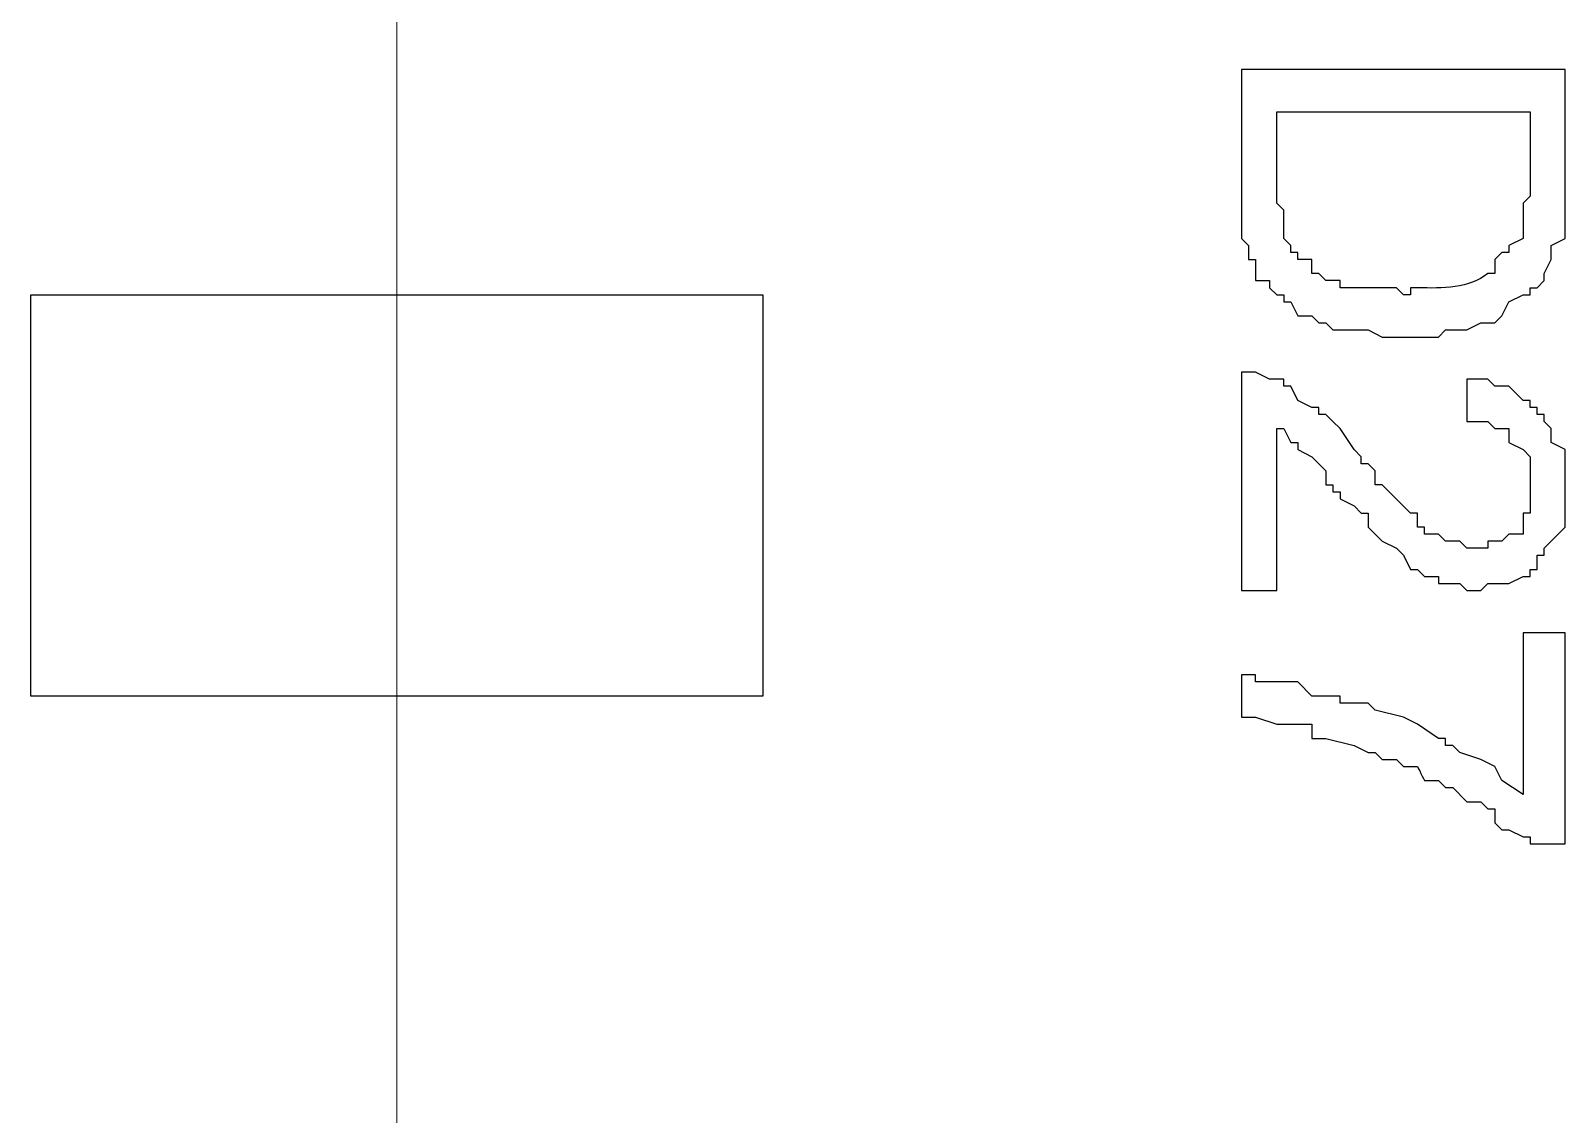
# Model space of a CAD drawing. Header units: millimetres. Extents: x -3 to 153, y 27 to 116.
# Drawn here: x 55.452 to 60.066, y 56.17 to 59.428 of the extents above; entities that cross this region are included whole.
import ezdxf

# ---------------------------------------------------------------- set-up
doc = ezdxf.new("R2010")
doc.units = ezdxf.units.MM
doc.header["$MEASUREMENT"] = 0
doc.layers.add('layer 1', color=7, linetype='Continuous')

msp = doc.modelspace()

# ---------------------------------------------------------------- linework, layer by layer
at = {"layer": 'layer 1', "color": 0, "lineweight": 20}
msp.add_open_spline([(56.5528, 46.6325), (56.5528, 46.6325), (56.5528, 87.2514), (56.5528, 87.2514)], degree=3, dxfattribs=at)
at = {"layer": 'layer 1', "color": 0}
for points, knots in [([(59.0928, 59.3114), (59.0928, 59.3114), (60.0664, 59.3114), (60.0664, 59.3114), (60.0664, 59.3114), (60.0664, 59.3114), (60.0664, 58.9939), (60.0664, 58.9939), (60.0664, 58.9939), (60.0664, 58.9374), (60.0664, 58.881), (60.0664, 58.8245), (60.0664, 58.8245), (60.0664, 58.8245), (60.0664, 58.8034), (60.0664, 58.8034), (60.0664, 58.8034), (60.0664, 58.8034), (60.0241, 58.7822), (60.0241, 58.7822), (60.0241, 58.7822), (60.0241, 58.7822), (60.0241, 58.7399), (60.0241, 58.7399), (60.0241, 58.7399), (60.0241, 58.7399), (60.0029, 58.6975), (60.0029, 58.6975), (60.0029, 58.6975), (60.0029, 58.6975), (60.0029, 58.6764), (60.0029, 58.6764), (60.0029, 58.6764), (60.0029, 58.6764), (59.9818, 58.6552), (59.9818, 58.6552), (59.9818, 58.6552), (59.9818, 58.6552), (59.9606, 58.6552), (59.9606, 58.6552), (59.9606, 58.6552), (59.9606, 58.6552), (59.9606, 58.634), (59.9606, 58.634), (59.9606, 58.634), (59.9606, 58.634), (59.9394, 58.634), (59.9394, 58.634), (59.9394, 58.634), (59.9394, 58.634), (59.8971, 58.6129), (59.8971, 58.6129), (59.8971, 58.6129), (59.8971, 58.6129), (59.8759, 58.5705), (59.8759, 58.5705), (59.8759, 58.5705), (59.8759, 58.5705), (59.8548, 58.5494), (59.8548, 58.5494), (59.8548, 58.5494), (59.8548, 58.5494), (59.8124, 58.5494), (59.8124, 58.5494), (59.8124, 58.5494), (59.8124, 58.5494), (59.7701, 58.5282), (59.7701, 58.5282), (59.7701, 58.5282), (59.7701, 58.5282), (59.7066, 58.5282), (59.7066, 58.5282), (59.7066, 58.5282), (59.7066, 58.5282), (59.6854, 58.507), (59.6854, 58.507), (59.6854, 58.507), (59.6854, 58.507), (59.5161, 58.507), (59.5161, 58.507), (59.5161, 58.507), (59.5161, 58.507), (59.4738, 58.5282), (59.4738, 58.5282), (59.4738, 58.5282), (59.4738, 58.5282), (59.3679, 58.5282), (59.3679, 58.5282), (59.3679, 58.5282), (59.3679, 58.5282), (59.3468, 58.5494), (59.3468, 58.5494), (59.3468, 58.5494), (59.3468, 58.5494), (59.3256, 58.5494), (59.3256, 58.5494), (59.3256, 58.5494), (59.3256, 58.5494), (59.3044, 58.5705), (59.3044, 58.5705), (59.3044, 58.5705), (59.3044, 58.5705), (59.2621, 58.5705), (59.2621, 58.5705), (59.2621, 58.5705), (59.2621, 58.5705), (59.2409, 58.6129), (59.2409, 58.6129), (59.2409, 58.6129), (59.2409, 58.6129), (59.2198, 58.6129), (59.2198, 58.6129), (59.2198, 58.6129), (59.2198, 58.6129), (59.2198, 58.634), (59.2198, 58.634), (59.2198, 58.634), (59.2198, 58.634), (59.1986, 58.634), (59.1986, 58.634), (59.1986, 58.634), (59.1986, 58.634), (59.1774, 58.6552), (59.1774, 58.6552), (59.1774, 58.6552), (59.1774, 58.6552), (59.1774, 58.6764), (59.1774, 58.6764), (59.1774, 58.6764), (59.1774, 58.6764), (59.1351, 58.6764), (59.1351, 58.6764), (59.1351, 58.6764), (59.1351, 58.6764), (59.1351, 58.7399), (59.1351, 58.7399), (59.1351, 58.7399), (59.1351, 58.7399), (59.1139, 58.7399), (59.1139, 58.7399), (59.1139, 58.7399), (59.1139, 58.7399), (59.1139, 58.7822), (59.1139, 58.7822), (59.1139, 58.7822), (59.1139, 58.7822), (59.0928, 58.8034), (59.0928, 58.8034), (59.0928, 58.8034), (59.0928, 58.8034), (59.0928, 58.9515), (59.0928, 58.9515), (59.0928, 58.9515), (59.0928, 58.9515), (59.0928, 59.3114), (59.0928, 59.3114)], [0, 0, 0, 0, 0.025, 0.025, 0.025, 0.025, 0.05, 0.05, 0.05, 0.05, 0.075, 0.075, 0.075, 0.075, 0.1, 0.1, 0.1, 0.1, 0.125, 0.125, 0.125, 0.125, 0.15, 0.15, 0.15, 0.15, 0.175, 0.175, 0.175, 0.175, 0.2, 0.2, 0.2, 0.2, 0.225, 0.225, 0.225, 0.225, 0.25, 0.25, 0.25, 0.25, 0.275, 0.275, 0.275, 0.275, 0.3, 0.3, 0.3, 0.3, 0.325, 0.325, 0.325, 0.325, 0.35, 0.35, 0.35, 0.35, 0.375, 0.375, 0.375, 0.375, 0.4, 0.4, 0.4, 0.4, 0.425, 0.425, 0.425, 0.425, 0.45, 0.45, 0.45, 0.45, 0.475, 0.475, 0.475, 0.475, 0.5, 0.5, 0.5, 0.5, 0.525, 0.525, 0.525, 0.525, 0.55, 0.55, 0.55, 0.55, 0.575, 0.575, 0.575, 0.575, 0.6, 0.6, 0.6, 0.6, 0.625, 0.625, 0.625, 0.625, 0.65, 0.65, 0.65, 0.65, 0.675, 0.675, 0.675, 0.675, 0.7, 0.7, 0.7, 0.7, 0.725, 0.725, 0.725, 0.725, 0.75, 0.75, 0.75, 0.75, 0.775, 0.775, 0.775, 0.775, 0.8, 0.8, 0.8, 0.8, 0.825, 0.825, 0.825, 0.825, 0.85, 0.85, 0.85, 0.85, 0.875, 0.875, 0.875, 0.875, 0.9, 0.9, 0.9, 0.9, 0.925, 0.925, 0.925, 0.925, 0.95, 0.95, 0.95, 0.95, 1, 1, 1, 1]), ([(59.1986, 59.1844), (59.1986, 59.1844), (59.1986, 58.9092), (59.1986, 58.9092), (59.1986, 58.9092), (59.1986, 58.9092), (59.2198, 58.888), (59.2198, 58.888), (59.2198, 58.888), (59.2198, 58.888), (59.2198, 58.8034), (59.2198, 58.8034), (59.2198, 58.8034), (59.2198, 58.8034), (59.2409, 58.7822), (59.2409, 58.7822), (59.2409, 58.7822), (59.2409, 58.7822), (59.2409, 58.761), (59.2409, 58.761), (59.2409, 58.761), (59.2409, 58.761), (59.2621, 58.761), (59.2621, 58.761), (59.2621, 58.761), (59.2621, 58.761), (59.2621, 58.7399), (59.2621, 58.7399), (59.2621, 58.7399), (59.2621, 58.7399), (59.3044, 58.7399), (59.3044, 58.7399), (59.3044, 58.7399), (59.3044, 58.7399), (59.3044, 58.6975), (59.3044, 58.6975), (59.3044, 58.6975), (59.3044, 58.6975), (59.3256, 58.6975), (59.3256, 58.6975), (59.3256, 58.6975), (59.3256, 58.6975), (59.3468, 58.6764), (59.3468, 58.6764), (59.3468, 58.6764), (59.3468, 58.6764), (59.3891, 58.6764), (59.3891, 58.6764), (59.3891, 58.6764), (59.3891, 58.6764), (59.3891, 58.6552), (59.3891, 58.6552), (59.3891, 58.6552), (59.3891, 58.6552), (59.5584, 58.6552), (59.5584, 58.6552), (59.5584, 58.6552), (59.5584, 58.6552), (59.5796, 58.634), (59.5796, 58.634), (59.5796, 58.634), (59.5796, 58.634), (59.6008, 58.634), (59.6008, 58.634), (59.6008, 58.634), (59.6008, 58.634), (59.6008, 58.6552), (59.6008, 58.6552), (59.6008, 58.6552), (59.6008, 58.6552), (59.6219, 58.6552), (59.6219, 58.6552), (59.6219, 58.6552), (59.6981, 58.6524), (59.7772, 58.6534), (59.8336, 58.6975), (59.8336, 58.6975), (59.8336, 58.6975), (59.8548, 58.6975), (59.8548, 58.6975), (59.8548, 58.6975), (59.8548, 58.6975), (59.8548, 58.7399), (59.8548, 58.7399), (59.8548, 58.7399), (59.8548, 58.7399), (59.8759, 58.761), (59.8759, 58.761), (59.8759, 58.761), (59.8759, 58.761), (59.8971, 58.761), (59.8971, 58.761), (59.8971, 58.761), (59.8971, 58.761), (59.8971, 58.7822), (59.8971, 58.7822), (59.8971, 58.7822), (59.8971, 58.7822), (59.9394, 58.8034), (59.9394, 58.8034), (59.9394, 58.8034), (59.9394, 58.8034), (59.9394, 58.9092), (59.9394, 58.9092), (59.9394, 58.9092), (59.9394, 58.9092), (59.9606, 58.9304), (59.9606, 58.9304), (59.9606, 58.9304), (59.9606, 58.9304), (59.9606, 59.1844), (59.9606, 59.1844), (59.9606, 59.1844), (59.9606, 59.1844), (59.1986, 59.1844), (59.1986, 59.1844)], [0, 0, 0, 0, 0.033333, 0.033333, 0.033333, 0.033333, 0.066667, 0.066667, 0.066667, 0.066667, 0.1, 0.1, 0.1, 0.1, 0.133333, 0.133333, 0.133333, 0.133333, 0.166667, 0.166667, 0.166667, 0.166667, 0.2, 0.2, 0.2, 0.2, 0.233333, 0.233333, 0.233333, 0.233333, 0.266667, 0.266667, 0.266667, 0.266667, 0.3, 0.3, 0.3, 0.3, 0.333333, 0.333333, 0.333333, 0.333333, 0.366667, 0.366667, 0.366667, 0.366667, 0.4, 0.4, 0.4, 0.4, 0.433333, 0.433333, 0.433333, 0.433333, 0.466667, 0.466667, 0.466667, 0.466667, 0.5, 0.5, 0.5, 0.5, 0.533333, 0.533333, 0.533333, 0.533333, 0.566667, 0.566667, 0.566667, 0.566667, 0.6, 0.6, 0.6, 0.6, 0.633333, 0.633333, 0.633333, 0.633333, 0.666667, 0.666667, 0.666667, 0.666667, 0.7, 0.7, 0.7, 0.7, 0.733333, 0.733333, 0.733333, 0.733333, 0.766667, 0.766667, 0.766667, 0.766667, 0.8, 0.8, 0.8, 0.8, 0.833333, 0.833333, 0.833333, 0.833333, 0.866667, 0.866667, 0.866667, 0.866667, 0.9, 0.9, 0.9, 0.9, 0.933333, 0.933333, 0.933333, 0.933333, 1, 1, 1, 1]), ([(55.4521, 58.634), (55.4521, 58.634), (55.4521, 57.4275), (55.4521, 57.4275), (55.4521, 57.4275), (55.4521, 57.4275), (57.6534, 57.4275), (57.6534, 57.4275), (57.6534, 57.4275), (57.6534, 57.4275), (57.6534, 58.634), (57.6534, 58.634), (57.6534, 58.634), (57.6534, 58.634), (55.4521, 58.634), (55.4521, 58.634)], [0, 0, 0, 0, 0.2, 0.2, 0.2, 0.2, 0.4, 0.4, 0.4, 0.4, 0.6, 0.6, 0.6, 0.6, 1, 1, 1, 1]), ([(59.1986, 57.745), (59.1986, 57.745), (59.0928, 57.745), (59.0928, 57.745), (59.0928, 57.745), (59.0928, 57.745), (59.0928, 58.4012), (59.0928, 58.4012), (59.0928, 58.4012), (59.0928, 58.4012), (59.1351, 58.4012), (59.1351, 58.4012), (59.1351, 58.4012), (59.1351, 58.4012), (59.1774, 58.38), (59.1774, 58.38), (59.1774, 58.38), (59.1774, 58.38), (59.2198, 58.38), (59.2198, 58.38), (59.2198, 58.38), (59.2198, 58.38), (59.2198, 58.3589), (59.2198, 58.3589), (59.2198, 58.3589), (59.2198, 58.3589), (59.2409, 58.3589), (59.2409, 58.3589), (59.2409, 58.3589), (59.2409, 58.3589), (59.2621, 58.3165), (59.2621, 58.3165), (59.2621, 58.3165), (59.2621, 58.3165), (59.3044, 58.2954), (59.3044, 58.2954), (59.3044, 58.2954), (59.3044, 58.2954), (59.3256, 58.2954), (59.3256, 58.2954), (59.3256, 58.2954), (59.3256, 58.2954), (59.3256, 58.2742), (59.3256, 58.2742), (59.3256, 58.2742), (59.3256, 58.2742), (59.3468, 58.2742), (59.3468, 58.2742), (59.3468, 58.2742), (59.3468, 58.2742), (59.3679, 58.253), (59.3679, 58.253), (59.3679, 58.253), (59.3679, 58.253), (59.3891, 58.2319), (59.3891, 58.2319), (59.3891, 58.2319), (59.3891, 58.2319), (59.4314, 58.1684), (59.4314, 58.1684), (59.4314, 58.1684), (59.4314, 58.1684), (59.4526, 58.1472), (59.4526, 58.1472), (59.4526, 58.1472), (59.4526, 58.1472), (59.4526, 58.126), (59.4526, 58.126), (59.4526, 58.126), (59.4526, 58.126), (59.4738, 58.126), (59.4738, 58.126), (59.4738, 58.126), (59.4738, 58.126), (59.4949, 58.1049), (59.4949, 58.1049), (59.4949, 58.1049), (59.4949, 58.1049), (59.4949, 58.0625), (59.4949, 58.0625), (59.4949, 58.0625), (59.4949, 58.0625), (59.5161, 58.0625), (59.5161, 58.0625), (59.5161, 58.0625), (59.5161, 58.0625), (59.6008, 57.9779), (59.6008, 57.9779), (59.6008, 57.9779), (59.6008, 57.9779), (59.6219, 57.9779), (59.6219, 57.9779), (59.6219, 57.9779), (59.6219, 57.9779), (59.6219, 57.9355), (59.6219, 57.9355), (59.6219, 57.9355), (59.6219, 57.9355), (59.6431, 57.9355), (59.6431, 57.9355), (59.6431, 57.9355), (59.6431, 57.9355), (59.6431, 57.9144), (59.6431, 57.9144), (59.6431, 57.9144), (59.6431, 57.9144), (59.6854, 57.9144), (59.6854, 57.9144), (59.6854, 57.9144), (59.6854, 57.9144), (59.7066, 57.8932), (59.7066, 57.8932), (59.7066, 57.8932), (59.7066, 57.8932), (59.7489, 57.8932), (59.7489, 57.8932), (59.7489, 57.8932), (59.7489, 57.8932), (59.7701, 57.872), (59.7701, 57.872), (59.7701, 57.872), (59.7701, 57.872), (59.8336, 57.872), (59.8336, 57.872), (59.8336, 57.872), (59.8336, 57.872), (59.8336, 57.8932), (59.8336, 57.8932), (59.8336, 57.8932), (59.8336, 57.8932), (59.8759, 57.8932), (59.8759, 57.8932), (59.8759, 57.8932), (59.8759, 57.8932), (59.8971, 57.9144), (59.8971, 57.9144), (59.8971, 57.9144), (59.8971, 57.9144), (59.9394, 57.9144), (59.9394, 57.9144), (59.9394, 57.9144), (59.9394, 57.9144), (59.9394, 57.9779), (59.9394, 57.9779), (59.9394, 57.9779), (59.9394, 57.9779), (59.9606, 57.9779), (59.9606, 57.9779), (59.9606, 57.9779), (59.9606, 57.9779), (59.9606, 58.1472), (59.9606, 58.1472), (59.9606, 58.1472), (59.9606, 58.1472), (59.9394, 58.1684), (59.9394, 58.1684), (59.9394, 58.1684), (59.9394, 58.1684), (59.8971, 58.1895), (59.8971, 58.1895), (59.8971, 58.1895), (59.8971, 58.1895), (59.8971, 58.2319), (59.8971, 58.2319), (59.8971, 58.2319), (59.8971, 58.2319), (59.8548, 58.2319), (59.8548, 58.2319), (59.8548, 58.2319), (59.8548, 58.2319), (59.8336, 58.253), (59.8336, 58.253), (59.8336, 58.253), (59.8336, 58.253), (59.7701, 58.253), (59.7701, 58.253), (59.7701, 58.253), (59.7701, 58.253), (59.7701, 58.38), (59.7701, 58.38), (59.7701, 58.38), (59.7701, 58.38), (59.8336, 58.38), (59.8336, 58.38), (59.8336, 58.38), (59.8336, 58.38), (59.8548, 58.3589), (59.8548, 58.3589), (59.8548, 58.3589), (59.8548, 58.3589), (59.8971, 58.3589), (59.8971, 58.3589), (59.8971, 58.3589), (59.8971, 58.3589), (59.9394, 58.3165), (59.9394, 58.3165), (59.9394, 58.3165), (59.9394, 58.3165), (59.9606, 58.3165), (59.9606, 58.3165), (59.9606, 58.3165), (59.9606, 58.3165), (59.9606, 58.2954), (59.9606, 58.2954), (59.9606, 58.2954), (59.9606, 58.2954), (59.9818, 58.2954), (59.9818, 58.2954), (59.9818, 58.2954), (59.9818, 58.2954), (59.9818, 58.2742), (59.9818, 58.2742), (59.9818, 58.2742), (59.9818, 58.2742), (60.0029, 58.2742), (60.0029, 58.2742), (60.0029, 58.2742), (60.0029, 58.2742), (60.0029, 58.253), (60.0029, 58.253), (60.0029, 58.253), (60.0029, 58.253), (60.0241, 58.2319), (60.0241, 58.2319), (60.0241, 58.2319), (60.0241, 58.2319), (60.0241, 58.1895), (60.0241, 58.1895), (60.0241, 58.1895), (60.0241, 58.1895), (60.0664, 58.1684), (60.0664, 58.1684), (60.0664, 58.1684), (60.0664, 58.1684), (60.0664, 57.9355), (60.0664, 57.9355), (60.0664, 57.9355), (60.0664, 57.9355), (60.0029, 57.872), (60.0029, 57.872), (60.0029, 57.872), (60.0029, 57.872), (60.0029, 57.8509), (60.0029, 57.8509), (60.0029, 57.8509), (60.0029, 57.8509), (59.9818, 57.8509), (59.9818, 57.8509), (59.9818, 57.8509), (59.9818, 57.8509), (59.9818, 57.8085), (59.9818, 57.8085), (59.9818, 57.8085), (59.9818, 57.8085), (59.9606, 57.8085), (59.9606, 57.8085), (59.9606, 57.8085), (59.9606, 57.8085), (59.9606, 57.7874), (59.9606, 57.7874), (59.9606, 57.7874), (59.9606, 57.7874), (59.9394, 57.7874), (59.9394, 57.7874), (59.9394, 57.7874), (59.9394, 57.7874), (59.8971, 57.7662), (59.8971, 57.7662), (59.8971, 57.7662), (59.8971, 57.7662), (59.8336, 57.7662), (59.8336, 57.7662), (59.8336, 57.7662), (59.8336, 57.7662), (59.8124, 57.745), (59.8124, 57.745), (59.8124, 57.745), (59.8124, 57.745), (59.7701, 57.745), (59.7701, 57.745), (59.7701, 57.745), (59.7701, 57.745), (59.7489, 57.7662), (59.7489, 57.7662), (59.7489, 57.7662), (59.7489, 57.7662), (59.6854, 57.7662), (59.6854, 57.7662), (59.6854, 57.7662), (59.6854, 57.7662), (59.6854, 57.7874), (59.6854, 57.7874), (59.6854, 57.7874), (59.6854, 57.7874), (59.6431, 57.7874), (59.6431, 57.7874), (59.6431, 57.7874), (59.6431, 57.7874), (59.6219, 57.8085), (59.6219, 57.8085), (59.6219, 57.8085), (59.6219, 57.8085), (59.6008, 57.8085), (59.6008, 57.8085), (59.6008, 57.8085), (59.6008, 57.8085), (59.5796, 57.8509), (59.5796, 57.8509), (59.5796, 57.8509), (59.5796, 57.8509), (59.5584, 57.872), (59.5584, 57.872), (59.5584, 57.872), (59.5584, 57.872), (59.5161, 57.8932), (59.5161, 57.8932), (59.5161, 57.8932), (59.5161, 57.8932), (59.4738, 57.9355), (59.4738, 57.9355), (59.4738, 57.9355), (59.4738, 57.9355), (59.4738, 57.9779), (59.4738, 57.9779), (59.4738, 57.9779), (59.4738, 57.9779), (59.4526, 57.9779), (59.4526, 57.9779), (59.4526, 57.9779), (59.4526, 57.9779), (59.4314, 57.999), (59.4314, 57.999), (59.4314, 57.999), (59.4314, 57.999), (59.3891, 58.0202), (59.3891, 58.0202), (59.3891, 58.0202), (59.3891, 58.0202), (59.3891, 58.0414), (59.3891, 58.0414), (59.3891, 58.0414), (59.3891, 58.0414), (59.3679, 58.0414), (59.3679, 58.0414), (59.3679, 58.0414), (59.3679, 58.0414), (59.3679, 58.0625), (59.3679, 58.0625), (59.3679, 58.0625), (59.3679, 58.0625), (59.3468, 58.0625), (59.3468, 58.0625), (59.3468, 58.0625), (59.3468, 58.0625), (59.3468, 58.1049), (59.3468, 58.1049), (59.3468, 58.1049), (59.3468, 58.1049), (59.3044, 58.1472), (59.3044, 58.1472), (59.3044, 58.1472), (59.3044, 58.1472), (59.2621, 58.1684), (59.2621, 58.1684), (59.2621, 58.1684), (59.2621, 58.1684), (59.2621, 58.1895), (59.2621, 58.1895), (59.2621, 58.1895), (59.2621, 58.1895), (59.2409, 58.1895), (59.2409, 58.1895), (59.2409, 58.1895), (59.2409, 58.1895), (59.2198, 58.2319), (59.2198, 58.2319), (59.2198, 58.2319), (59.2198, 58.2319), (59.1986, 58.2319), (59.1986, 58.2319), (59.1986, 58.2319), (59.1986, 58.2319), (59.1986, 57.745), (59.1986, 57.745)], [0, 0, 0, 0, 0.010309, 0.010309, 0.010309, 0.010309, 0.020619, 0.020619, 0.020619, 0.020619, 0.030928, 0.030928, 0.030928, 0.030928, 0.041237, 0.041237, 0.041237, 0.041237, 0.051546, 0.051546, 0.051546, 0.051546, 0.061856, 0.061856, 0.061856, 0.061856, 0.072165, 0.072165, 0.072165, 0.072165, 0.082474, 0.082474, 0.082474, 0.082474, 0.092784, 0.092784, 0.092784, 0.092784, 0.103093, 0.103093, 0.103093, 0.103093, 0.113402, 0.113402, 0.113402, 0.113402, 0.123711, 0.123711, 0.123711, 0.123711, 0.134021, 0.134021, 0.134021, 0.134021, 0.14433, 0.14433, 0.14433, 0.14433, 0.154639, 0.154639, 0.154639, 0.154639, 0.164948, 0.164948, 0.164948, 0.164948, 0.175258, 0.175258, 0.175258, 0.175258, 0.185567, 0.185567, 0.185567, 0.185567, 0.195876, 0.195876, 0.195876, 0.195876, 0.206186, 0.206186, 0.206186, 0.206186, 0.216495, 0.216495, 0.216495, 0.216495, 0.226804, 0.226804, 0.226804, 0.226804, 0.237113, 0.237113, 0.237113, 0.237113, 0.247423, 0.247423, 0.247423, 0.247423, 0.257732, 0.257732, 0.257732, 0.257732, 0.268041, 0.268041, 0.268041, 0.268041, 0.278351, 0.278351, 0.278351, 0.278351, 0.28866, 0.28866, 0.28866, 0.28866, 0.298969, 0.298969, 0.298969, 0.298969, 0.309278, 0.309278, 0.309278, 0.309278, 0.319588, 0.319588, 0.319588, 0.319588, 0.329897, 0.329897, 0.329897, 0.329897, 0.340206, 0.340206, 0.340206, 0.340206, 0.350515, 0.350515, 0.350515, 0.350515, 0.360825, 0.360825, 0.360825, 0.360825, 0.371134, 0.371134, 0.371134, 0.371134, 0.381443, 0.381443, 0.381443, 0.381443, 0.391753, 0.391753, 0.391753, 0.391753, 0.402062, 0.402062, 0.402062, 0.402062, 0.412371, 0.412371, 0.412371, 0.412371, 0.42268, 0.42268, 0.42268, 0.42268, 0.43299, 0.43299, 0.43299, 0.43299, 0.443299, 0.443299, 0.443299, 0.443299, 0.453608, 0.453608, 0.453608, 0.453608, 0.463918, 0.463918, 0.463918, 0.463918, 0.474227, 0.474227, 0.474227, 0.474227, 0.484536, 0.484536, 0.484536, 0.484536, 0.494845, 0.494845, 0.494845, 0.494845, 0.505155, 0.505155, 0.505155, 0.505155, 0.515464, 0.515464, 0.515464, 0.515464, 0.525773, 0.525773, 0.525773, 0.525773, 0.536082, 0.536082, 0.536082, 0.536082, 0.546392, 0.546392, 0.546392, 0.546392, 0.556701, 0.556701, 0.556701, 0.556701, 0.56701, 0.56701, 0.56701, 0.56701, 0.57732, 0.57732, 0.57732, 0.57732, 0.587629, 0.587629, 0.587629, 0.587629, 0.597938, 0.597938, 0.597938, 0.597938, 0.608247, 0.608247, 0.608247, 0.608247, 0.618557, 0.618557, 0.618557, 0.618557, 0.628866, 0.628866, 0.628866, 0.628866, 0.639175, 0.639175, 0.639175, 0.639175, 0.649485, 0.649485, 0.649485, 0.649485, 0.659794, 0.659794, 0.659794, 0.659794, 0.670103, 0.670103, 0.670103, 0.670103, 0.680412, 0.680412, 0.680412, 0.680412, 0.690722, 0.690722, 0.690722, 0.690722, 0.701031, 0.701031, 0.701031, 0.701031, 0.71134, 0.71134, 0.71134, 0.71134, 0.721649, 0.721649, 0.721649, 0.721649, 0.731959, 0.731959, 0.731959, 0.731959, 0.742268, 0.742268, 0.742268, 0.742268, 0.752577, 0.752577, 0.752577, 0.752577, 0.762887, 0.762887, 0.762887, 0.762887, 0.773196, 0.773196, 0.773196, 0.773196, 0.783505, 0.783505, 0.783505, 0.783505, 0.793814, 0.793814, 0.793814, 0.793814, 0.804124, 0.804124, 0.804124, 0.804124, 0.814433, 0.814433, 0.814433, 0.814433, 0.824742, 0.824742, 0.824742, 0.824742, 0.835052, 0.835052, 0.835052, 0.835052, 0.845361, 0.845361, 0.845361, 0.845361, 0.85567, 0.85567, 0.85567, 0.85567, 0.865979, 0.865979, 0.865979, 0.865979, 0.876289, 0.876289, 0.876289, 0.876289, 0.886598, 0.886598, 0.886598, 0.886598, 0.896907, 0.896907, 0.896907, 0.896907, 0.907216, 0.907216, 0.907216, 0.907217, 0.917526, 0.917526, 0.917526, 0.917526, 0.927835, 0.927835, 0.927835, 0.927835, 0.938144, 0.938144, 0.938144, 0.938144, 0.948454, 0.948454, 0.948454, 0.948454, 0.958763, 0.958763, 0.958763, 0.958763, 0.969072, 0.969072, 0.969072, 0.969072, 0.979381, 0.979381, 0.979381, 0.979381, 1, 1, 1, 1]), ([(59.9394, 57.618), (59.9394, 57.618), (60.0664, 57.618), (60.0664, 57.618), (60.0664, 57.618), (60.0664, 57.618), (60.0664, 56.983), (60.0664, 56.983), (60.0664, 56.983), (60.0664, 56.983), (59.9606, 56.983), (59.9606, 56.983), (59.9606, 56.983), (59.9606, 56.983), (59.9606, 57.0042), (59.9606, 57.0042), (59.9606, 57.0042), (59.9606, 57.0042), (59.9394, 57.0042), (59.9394, 57.0042), (59.9394, 57.0042), (59.9394, 57.0042), (59.8971, 57.0254), (59.8971, 57.0254), (59.8971, 57.0254), (59.8971, 57.0254), (59.8759, 57.0254), (59.8759, 57.0254), (59.8759, 57.0254), (59.8759, 57.0254), (59.8548, 57.0465), (59.8548, 57.0465), (59.8548, 57.0465), (59.8548, 57.0465), (59.8548, 57.0889), (59.8548, 57.0889), (59.8548, 57.0889), (59.8548, 57.0889), (59.8336, 57.0889), (59.8336, 57.0889), (59.8336, 57.0889), (59.8336, 57.0889), (59.8124, 57.11), (59.8124, 57.11), (59.8124, 57.11), (59.8124, 57.11), (59.7701, 57.11), (59.7701, 57.11), (59.7701, 57.11), (59.7701, 57.11), (59.7278, 57.1524), (59.7278, 57.1524), (59.7278, 57.1524), (59.7278, 57.1524), (59.7066, 57.1524), (59.7066, 57.1524), (59.7066, 57.1524), (59.7066, 57.1524), (59.6854, 57.1735), (59.6854, 57.1735), (59.6854, 57.1735), (59.6854, 57.1735), (59.6431, 57.1735), (59.6431, 57.1735), (59.6431, 57.1735), (59.6431, 57.1735), (59.6219, 57.2159), (59.6219, 57.2159), (59.6219, 57.2159), (59.6219, 57.2159), (59.5796, 57.2159), (59.5796, 57.2159), (59.5796, 57.2159), (59.5796, 57.2159), (59.5584, 57.237), (59.5584, 57.237), (59.5584, 57.237), (59.5584, 57.237), (59.5161, 57.237), (59.5161, 57.237), (59.5161, 57.237), (59.5161, 57.237), (59.4949, 57.2582), (59.4949, 57.2582), (59.4949, 57.2582), (59.4949, 57.2582), (59.4738, 57.2582), (59.4738, 57.2582), (59.4738, 57.2582), (59.4738, 57.2582), (59.4314, 57.2794), (59.4314, 57.2794), (59.4314, 57.2794), (59.4314, 57.2794), (59.3468, 57.3005), (59.3468, 57.3005), (59.3468, 57.3005), (59.3468, 57.3005), (59.3044, 57.3005), (59.3044, 57.3005), (59.3044, 57.3005), (59.3044, 57.3005), (59.3044, 57.3429), (59.3044, 57.3429), (59.3044, 57.3429), (59.3044, 57.3429), (59.1986, 57.3429), (59.1986, 57.3429), (59.1986, 57.3429), (59.1986, 57.3429), (59.1351, 57.364), (59.1351, 57.364), (59.1351, 57.364), (59.1351, 57.364), (59.0928, 57.364), (59.0928, 57.364), (59.0928, 57.364), (59.0928, 57.364), (59.0928, 57.491), (59.0928, 57.491), (59.0928, 57.491), (59.0928, 57.491), (59.1351, 57.491), (59.1351, 57.491), (59.1351, 57.491), (59.1351, 57.491), (59.1351, 57.4699), (59.1351, 57.4699), (59.1351, 57.4699), (59.1351, 57.4699), (59.2621, 57.4699), (59.2621, 57.4699), (59.2621, 57.4699), (59.2621, 57.4699), (59.3044, 57.4275), (59.3044, 57.4275), (59.3044, 57.4275), (59.3044, 57.4275), (59.3891, 57.4275), (59.3891, 57.4275), (59.3891, 57.4275), (59.3891, 57.4275), (59.3891, 57.4064), (59.3891, 57.4064), (59.3891, 57.4064), (59.3891, 57.4064), (59.4738, 57.4064), (59.4738, 57.4064), (59.4738, 57.4064), (59.4738, 57.4064), (59.4949, 57.3852), (59.4949, 57.3852), (59.4949, 57.3852), (59.4949, 57.3852), (59.5796, 57.364), (59.5796, 57.364), (59.5796, 57.364), (59.5796, 57.364), (59.6219, 57.3429), (59.6219, 57.3429), (59.6219, 57.3429), (59.6219, 57.3429), (59.6854, 57.3005), (59.6854, 57.3005), (59.6854, 57.3005), (59.6854, 57.3005), (59.7066, 57.3005), (59.7066, 57.3005), (59.7066, 57.3005), (59.7066, 57.3005), (59.7066, 57.2794), (59.7066, 57.2794), (59.7066, 57.2794), (59.7066, 57.2794), (59.7278, 57.2794), (59.7278, 57.2794), (59.7278, 57.2794), (59.7278, 57.2794), (59.7489, 57.2582), (59.7489, 57.2582), (59.7489, 57.2582), (59.7489, 57.2582), (59.8124, 57.237), (59.8124, 57.237), (59.8124, 57.237), (59.8124, 57.237), (59.8548, 57.2159), (59.8548, 57.2159), (59.8548, 57.2159), (59.8548, 57.2159), (59.8759, 57.1735), (59.8759, 57.1735), (59.8759, 57.1735), (59.8759, 57.1735), (59.9394, 57.1312), (59.9394, 57.1312), (59.9394, 57.1312), (59.9394, 57.1312), (59.9394, 57.618), (59.9394, 57.618)], [0, 0, 0, 0, 0.019608, 0.019608, 0.019608, 0.019608, 0.039216, 0.039216, 0.039216, 0.039216, 0.058824, 0.058824, 0.058824, 0.058824, 0.078431, 0.078431, 0.078431, 0.078431, 0.098039, 0.098039, 0.098039, 0.098039, 0.117647, 0.117647, 0.117647, 0.117647, 0.137255, 0.137255, 0.137255, 0.137255, 0.156863, 0.156863, 0.156863, 0.156863, 0.176471, 0.176471, 0.176471, 0.176471, 0.196078, 0.196078, 0.196078, 0.196078, 0.215686, 0.215686, 0.215686, 0.215686, 0.235294, 0.235294, 0.235294, 0.235294, 0.254902, 0.254902, 0.254902, 0.254902, 0.27451, 0.27451, 0.27451, 0.27451, 0.294118, 0.294118, 0.294118, 0.294118, 0.313725, 0.313725, 0.313725, 0.313726, 0.333333, 0.333333, 0.333333, 0.333333, 0.352941, 0.352941, 0.352941, 0.352941, 0.372549, 0.372549, 0.372549, 0.372549, 0.392157, 0.392157, 0.392157, 0.392157, 0.411765, 0.411765, 0.411765, 0.411765, 0.431373, 0.431373, 0.431373, 0.431373, 0.45098, 0.45098, 0.45098, 0.45098, 0.470588, 0.470588, 0.470588, 0.470588, 0.490196, 0.490196, 0.490196, 0.490196, 0.509804, 0.509804, 0.509804, 0.509804, 0.529412, 0.529412, 0.529412, 0.529412, 0.54902, 0.54902, 0.54902, 0.54902, 0.568627, 0.568627, 0.568627, 0.568627, 0.588235, 0.588235, 0.588235, 0.588235, 0.607843, 0.607843, 0.607843, 0.607843, 0.627451, 0.627451, 0.627451, 0.627451, 0.647059, 0.647059, 0.647059, 0.647059, 0.666667, 0.666667, 0.666667, 0.666667, 0.686275, 0.686275, 0.686275, 0.686275, 0.705882, 0.705882, 0.705882, 0.705882, 0.72549, 0.72549, 0.72549, 0.72549, 0.745098, 0.745098, 0.745098, 0.745098, 0.764706, 0.764706, 0.764706, 0.764706, 0.784314, 0.784314, 0.784314, 0.784314, 0.803922, 0.803922, 0.803922, 0.803922, 0.823529, 0.823529, 0.823529, 0.823529, 0.843137, 0.843137, 0.843137, 0.843137, 0.862745, 0.862745, 0.862745, 0.862745, 0.882353, 0.882353, 0.882353, 0.882353, 0.901961, 0.901961, 0.901961, 0.901961, 0.921569, 0.921569, 0.921569, 0.921569, 0.941176, 0.941176, 0.941176, 0.941176, 0.960784, 0.960784, 0.960784, 0.960784, 1, 1, 1, 1])]:
    msp.add_open_spline(points, degree=3, knots=knots, dxfattribs=at)

doc.saveas('drawing.dxf')
